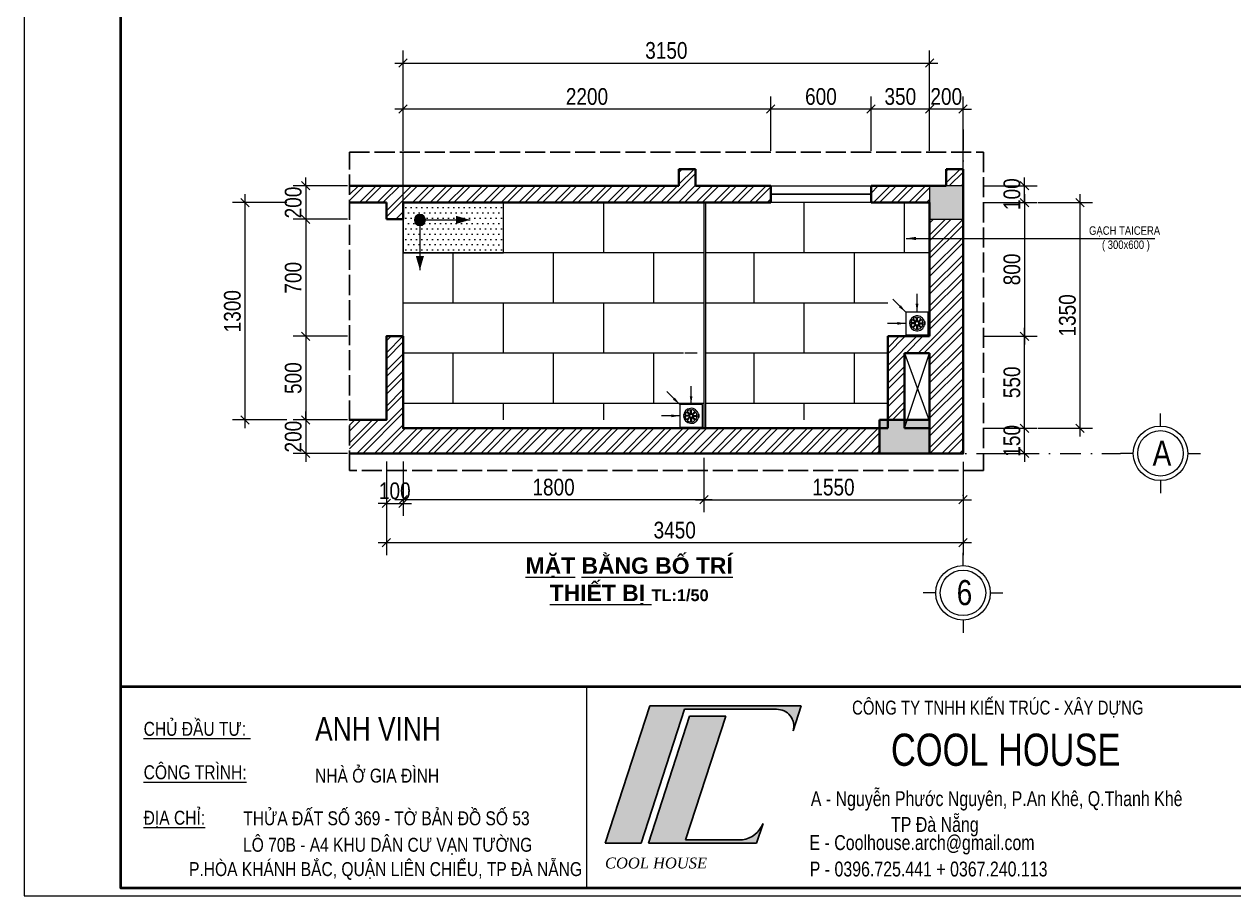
# Model space of a CAD drawing. Header units: inches. Extents: x 921646 to 2157952, y -92667 to 262089.
# Drawn here: x 2008286 to 2022762, y -8133 to 2292 of the extents above; entities that cross this region are included whole.
import ezdxf
from ezdxf.enums import TextEntityAlignment as Align

# ---------------------------------------------------------------- set-up
doc = ezdxf.new("R2010")
doc.units = ezdxf.units.IN
doc.header["$MEASUREMENT"] = 0
doc.linetypes.add('ACAD_ISO02W100', pattern=[15, 12, -3])
doc.linetypes.add('DASHDOT', pattern=[1, 0.5, -0.25, 0, -0.25])
doc.layers.get('0').update_dxf_attribs({"lineweight": 9})
doc.layers.get('DEFPOINTS').update_dxf_attribs({"lineweight": 9})
for name, color, linetype, lineweight in [('01-WALL', 10, 'Continuous', 35), ('04-TRUC', 40, 'DASHDOT', 9), ('09-DIMOUT', 251, 'Continuous', 9), ('12 LAT GACH', 46, 'Continuous', 13), ('13 TRICH DAN', 134, 'Continuous', 9), ('13-VATDUNG', 104, 'Continuous', 13), ('15 TEXT', 134, 'Continuous', 15), ('16 TRICH CHI TIET', 100, 'ACAD_ISO02W100', 25), ('7 VAT DUNG', 34, 'Continuous', 15), ('Cp Net Dam 0.25', 4, 'Continuous', 25), ('Cp Net Manh 0.15', 8, 'Continuous', 15), ('Cp Net Thep 0.40', 2, 'Continuous', 40), ('Cp Text 0.15', 3, 'Continuous', 15), ('dim', 252, 'Continuous', 9), ('HATCH', 244, 'Continuous', 0)]:
    doc.layers.add(name, color=color, linetype=linetype, lineweight=lineweight)
doc.styles.add('CHU', font='arial.ttf')
doc.styles.add('IN', font='VHARIAL.TTF')
doc.styles.add('kt', font='VHELVCN.TTF')
doc.styles.add('STYLE1', font='VHELVEN.TTF')
doc.styles.add('Text', font='VKORIN.TTF')
doc.styles.add('tvsimil', font='tvsimli.shx', dxfattribs={"width": 0.85})
doc.styles.add('VHELVEN', font='VHELVEN.TTF')
doc.styles.add('VNI-HELVE', font='VHELVEB.TTF', dxfattribs={"width": 0.8})
doc.dimstyles.new('50c', dxfattribs={"dimtxt": 200, "dimasz": 100, "dimexe": 150, "dimexo": 100, "dimgap": 50, "dimtad": 1, "dimdec": 0, "dimlfac": 0.5, "dimrnd": 1, "dimzin": 0, "dimdsep": 32, "dimtxsty": 'tvsimil', "dimblk": 'OBLIQUE', "dimcen": -0.09, "dimdle": 100, "dimclrd": 15, "dimclre": 15, "dimclrt": 3, "dimadec": 0, "dimazin": 0, "dimtfac": 1, "dimtdec": 0, "dimtix": 1, "dimtmove": 1, "dimatfit": 3, "dimfxl": 500, "dimfxlon": 1, "dimtolj": 1, "dimtzin": 0, "dimlwd": 13, "dimlwe": 13, "dimarcsym": 0})
doc.dimstyles.new('A-100-DIM-IN', dxfattribs={"dimscale": 100, "dimtxt": 1.5, "dimasz": 1, "dimexe": 1, "dimexo": 1, "dimgap": 0.8, "dimtad": 1, "dimdec": 0, "dimzin": 3, "dimdsep": 46, "dimtxsty": 'STYLE1', "dimblk": 'ARCHTICK', "dimcen": 2.5, "dimdle": 1, "dimclrd": 8, "dimclre": 8, "dimclrt": 252, "dimazin": 2, "dimtfac": 0.75, "dimtdec": 0, "dimtix": 1, "dimtmove": 2, "dimatfit": 3, "dimfxl": 4, "dimfxlon": 1, "dimtfill": 1, "dimtolj": 1, "dimtzin": 0, "dimlwd": 9, "dimlwe": 9, "dimarcsym": 0})
doc.dimstyles.new('VJC100', dxfattribs={"dimscale": 1.2, "dimtxt": 200, "dimasz": 100, "dimexe": 100, "dimexo": 0, "dimgap": 60, "dimtad": 1, "dimdec": 0, "dimlfac": -1, "dimzin": 9, "dimdsep": 46, "dimtxsty": 'CHU', "dimblk": 'ARCHTICK', "dimcen": 0.9, "dimdle": 100, "dimclrd": 251, "dimclre": 251, "dimclrt": 3, "dimadec": 0, "dimazin": 0, "dimtfac": 1, "dimtdec": 0, "dimtix": 1, "dimtmove": 2, "dimatfit": 3, "dimfxl": 500, "dimtolj": 1, "dimtzin": 0, "dimlwd": 13, "dimlwe": 9, "dimarcsym": 0})

# ---------------------------------------------------------------- blocks, each defined once
blk = doc.blocks.new('*U106')
at = {"layer": '12 LAT GACH'}
h = blk.add_hatch(dxfattribs=at)
h.set_pattern_fill('DOTS', color=256, scale=20)
h.set_pattern_definition([(0, (12223.53, -19665.496), (15.875, 31.75), [0, -31.75])])
h.paths.add_polyline_path([(600, 300.1), (0, 300), (0, 0), (600, 0.1)])
blk.add_hatch(color=256, dxfattribs=at).paths.add_polyline_path([(133.4, 104.2, -1), (67.1, 104.2, -1)])
for p, q in [((100.3, 137.3), (100.3, 404.1)), ((133.4, 103.9), (400.2, 103.9))]:
    blk.add_line(p, q, dxfattribs=at)
for points in [[(100.3, 404.1, 0, 48.8, 0), (100.3, 320.2, 48.8, 48.8, 0)], [(400.2, 103.9, 0, 48.8, 0), (316.3, 103.9, 48.8, 48.8, 0)]]:
    blk.add_lwpolyline(points, format="xyseb", dxfattribs=at)
blk.add_lwpolyline([(0, 300), (600, 300), (600, 0), (0, 0)], close=True, dxfattribs=at)
blk.add_circle((100.3, 104.2), 33.1, dxfattribs=at)
blk = doc.blocks.new('Khung Ht dep')
at = {"layer": 'HATCH'}
h = blk.add_hatch(color=256, dxfattribs=at)
h.dxf.hatch_style = 1
h.paths.add_polyline_path([(9412, 2369), (9878, 2369), (10440, 4098), (11626, 4098, -0.508984), (11842, 3821), (11946, 4142), (9989, 4142)])
h.paths.add_polyline_path([(9972, 2369), (11370, 2369), (11453, 2625, -0.262638), (11186, 2413), (10452, 2413), (10971, 4009), (10505, 4009)], flags=17)
blk.add_line((9173, 4392), (9173, 1792))
at = {"layer": 'Cp Net Dam 0.25'}
for p, q in [((9412, 2369), (9989, 4142)), ((9878, 2369), (10440, 4098)), ((9989, 4142), (11946, 4142)), ((10440, 4098), (11626, 4098)), ((11842, 3821), (11946, 4142)), ((9972, 2369), (10505, 4009)), ((10452, 2413), (10971, 4009)), ((10505, 4009), (10971, 4009)), ((11370, 2369), (11453, 2625)), ((9412, 2369), (9878, 2369)), ((9972, 2369), (11370, 2369)), ((10452, 2413), (11186, 2413))]:
    blk.add_line(p, q, dxfattribs=at)
for centre, radius, start, end in [((11633, 3881), 217, 344.0217, 91.9232), ((11131, 2756), 347, 278.9949, 337.8578)]:
    blk.add_arc(centre, radius, start, end, dxfattribs=at)
at = {"layer": 'Cp Net Thep 0.40', "color": 106}
blk.add_line((3162, 4392), (30380, 4392), dxfattribs=at)
at = {"layer": 'Cp Net Thep 0.40', "color": 106, "flags": 128}
blk.add_lwpolyline([(30380, 21415), (30380, 1792), (3162, 1792), (3162, 21415)], close=True, dxfattribs=at)
at = {"layer": 'DEFPOINTS', "ltscale": 100}
blk.add_lwpolyline([(30430, 1692), (30430, 21515), (1912, 21515), (1912, 1692)], close=True, dxfattribs=at)
at = {"layer": 'Cp Net Manh 0.15', "insert": (9412, 2185), "char_height": 140.72, "width": 1957.54, "attachment_point": 1, "rotation": 359.9996, "style": 'kt'}
blk.add_mtext('\\pxqd;{\\fTimes New Roman|b0|i1|c0|p18;COOL HOUSE}', dxfattribs=at)
at = {"layer": 'Cp Text 0.15', "color": 8, "style": 'Text', "width": 0.8}
for s, height, p in [('COÂNG TY TNHH KIEÁN TRUÙC - XAÂY DÖÏNG', 180.23, (12602, 4030)), ('COOL HOUSE', 415.3, (13104, 3369)), ('A - Nguyeãn Phöôùc Nguyeân, P.An Kheâ, Q.Thanh Kheâ', 192.25, (12069, 2849)), ('TP Ñaø Naüng', 192.25, (13105, 2516)), ('E - Coolhouse.arch@gmail.com', 192.25, (12052, 2282)), ('P - 0396.725.441 + 0367.240.113', 192.25, (12055, 1941))]:
    blk.add_text(s, height=height, dxfattribs=at).set_placement(p)
at = {"layer": 'Cp Text 0.15', "color": 7, "ltscale": 100, "style": 'IN', "width": 0.8}
for s, height, p in [('%%uchñ ®Çu t\xad: ', 180, (3455, 3756)), ('ANH VINH', 304.2, (5669, 3694, -32416)), ('%%Uc«ng tr×nh:', 180, (3455, 3196)), ('nhµ ë gia ®×nh', 180, (5667, 3152, -32416)), ('%%U®Þa chØ:', 180, (3455, 2609)), ('thöa ®Êt sè 369 - tê b¶n ®å sè 53', 180, (4741, 2602, -32416)), ('l« 70b - a4 khu d©n c\xad v¹n t\xadêng ', 180, (4738, 2260, -32416)), ('p.hßa kh¸nh b¾c, quËn liªn chiÓu, tp ®µ n½ng', 180, (4041, 1946, -32416))]:
    blk.add_text(s, height=height, dxfattribs=at).set_placement(p)
blk = doc.blocks.new('DDDD')
at = {"layer": '09-DIMOUT'}
h = blk.add_hatch(color=256, dxfattribs=at)
h.dxf.hatch_style = 1
h.paths.add_polyline_path([(1648737.6, 63343.1), (1649037.6, 63343.1), (1649037.6, 63543.1), (1648737.6, 63543.1)])
at = {"layer": '01-WALL'}
blk.add_lwpolyline([(1648737.6, 63343.1), (1649037.6, 63343.1), (1649037.6, 63543.1), (1648737.6, 63543.1)], close=True, dxfattribs=at)
blk = doc.blocks.new('A$C788F0ACE')
at = {"layer": 'Cp Net Manh 0.15', "linetype": 'Continuous'}
for p, q in [((0, 300), (0, 440)), ((-300, 0), (-440, 0)), ((300, 0), (440, 0)), ((0, -300), (0, -440))]:
    blk.add_line(p, q, dxfattribs=at)
for radius in [300, 250]:
    blk.add_circle((0, 0), radius, dxfattribs=at)
at = {"layer": 'Cp Text 0.15', "color": 7, "linetype": 'Continuous', "style": 'VHELVEN'}
blk.add_attdef('TRUC', text='', height=280, dxfattribs=at).set_placement((94, 1), align=Align.MIDDLE_CENTER)
blk = doc.blocks.new('SIPHONG')
for p, q in [((-7.2, 3), (-40, 3)), ((-7.2, 3), (-30.4, 26.2)), ((-3, 7.2), (-26.2, 30.4)), ((-3, 7.2), (-3, 40)), ((3, 7.2), (3, 40)), ((3, 7.2), (26.2, 30.4)), ((7.2, 3), (30.4, 26.2)), ((7.2, 3), (40, 3)), ((-7.2, -3), (-40, -3)), ((-7.2, -3), (-30.4, -26.2)), ((-3, -7.2), (-26.2, -30.4)), ((-3, -7.2), (-3, -40)), ((3, -7.2), (3, -40)), ((3, -7.2), (26.2, -30.4)), ((7.2, -3), (40, -3)), ((7.2, -3), (30.4, -26.2))]:
    blk.add_line(p, q)
for points in [[(-75, -75), (75, -75), (75, 75), (-75, 75)], [(-53.9, -9.5), (-46.5, -9.5), (-46.5, 8.1), (-53.9, 8.1)]]:
    blk.add_lwpolyline(points, close=True)
for centre, radius, start, end in [((0, 0), 50, 190.97275, 170.63895), ((0, 0), 40, 139.30122, 175.69878), ((0, 0), 40, 94.30122, 130.69878), ((0, 0), 40, 49.30122, 85.69878), ((0, 0), 40, 4.30122, 40.69878), ((58.8, 0.7), 14.8, 133.34715, 228.02288), ((0, 0), 40, 184.30122, 220.69878), ((0, 0), 40, 229.30122, 265.69878), ((0, 0), 40, 274.30122, 310.69878), ((0, 0), 40, 319.30122, 355.69878)]:
    blk.add_arc(centre, radius, start, end)
blk = doc.blocks.new('PHEUTHU')
blk.add_blockref('SIPHONG', (75, 75))
blk = doc.blocks.new('_ArchTick')
at = {"layer": 'dim', "const_width": 0.15}
blk.add_lwpolyline([(0.2, 0.2), (-0.2, -0.2)], dxfattribs=at)
blk = doc.blocks.new('_Oblique')
at = {"color": 0, "linetype": 'ByBlock', "lineweight": -2}
blk.add_line((-0.5, -0.5), (0.5, 0.5), dxfattribs=at)
blk = doc.blocks.new('*D627')
at = {"layer": '09-DIMOUT', "color": 15, "linetype": 'Continuous', "lineweight": 13, "transparency": 16777216}
for p, q in [((2012621, -2940), (2012621, -3590)), ((2012821, -2940), (2012821, -3590)), ((2012621, -3440), (2012521, -3440)), ((2012621, -3440), (2012821, -3440)), ((2012821, -3440), (2012921, -3440))]:
    blk.add_line(p, q, dxfattribs=at)
at = {"layer": 'DEFPOINTS', "color": 0, "transparency": 16777216}
for p in [(2012621, -1651), (2012821, -1651), (2012821, -3440)]:
    blk.add_point(p, dxfattribs=at)
at = {"layer": '09-DIMOUT', "color": 15, "lineweight": 13, "transparency": 16777216, "xscale": 100, "yscale": 100, "zscale": 100}
blk.add_blockref('_Oblique', (2012621, -3440), dxfattribs=at)
at = {"layer": '09-DIMOUT', "color": 15, "lineweight": 13, "transparency": 16777216, "xscale": 100, "yscale": 100, "zscale": 100, "rotation": 180}
blk.add_blockref('_Oblique', (2012821, -3440), dxfattribs=at)
at = {"layer": '09-DIMOUT', "color": 3, "transparency": 16777216, "insert": (2012721, -3290), "char_height": 200, "attachment_point": 5, "style": 'tvsimil'}
blk.add_mtext('\\A1;100', dxfattribs=at)
blk = doc.blocks.new('*D628')
at = {"layer": '09-DIMOUT', "color": 15, "linetype": 'Continuous', "lineweight": 13, "transparency": 16777216}
for p, q in [((2020257, -2541), (2020257, -2441)), ((2019757, -2541), (2020407, -2541)), ((2020257, -2841), (2020257, -2541)), ((2019757, -2841), (2020407, -2841)), ((2020257, -2841), (2020257, -2941))]:
    blk.add_line(p, q, dxfattribs=at)
at = {"layer": 'DEFPOINTS', "color": 0, "transparency": 16777216}
for p in [(2019521, -2541), (2020257, -2541), (2019521, -2841)]:
    blk.add_point(p, dxfattribs=at)
at = {"layer": '09-DIMOUT', "color": 15, "lineweight": 13, "transparency": 16777216, "xscale": 100, "yscale": 100, "zscale": 100}
for p, rotation in [((2020257, -2541), 270), ((2020257, -2841), 90)]:
    blk.add_blockref('_Oblique', p, dxfattribs=dict(at, rotation=rotation))
at = {"layer": '09-DIMOUT', "color": 3, "transparency": 16777216, "insert": (2020107, -2691), "char_height": 200, "attachment_point": 5, "rotation": 90, "style": 'tvsimil'}
blk.add_mtext('\\A1;150', dxfattribs=at)
blk = doc.blocks.new('*D629')
at = {"layer": '09-DIMOUT', "color": 15, "linetype": 'Continuous', "lineweight": 13, "transparency": 16777216}
for p, q in [((2019757, -1441), (2020407, -1441)), ((2020257, -2641), (2020257, -1341)), ((2019757, -2541), (2020407, -2541))]:
    blk.add_line(p, q, dxfattribs=at)
at = {"layer": 'DEFPOINTS', "color": 0, "transparency": 16777216}
for p in [(2019121, -1441), (2020257, -1441), (2019521, -2541)]:
    blk.add_point(p, dxfattribs=at)
at = {"layer": '09-DIMOUT', "color": 15, "lineweight": 13, "transparency": 16777216, "xscale": 100, "yscale": 100, "zscale": 100}
for p, rotation in [((2020257, -1441), 90), ((2020257, -2541), 270)]:
    blk.add_blockref('_Oblique', p, dxfattribs=dict(at, rotation=rotation))
at = {"layer": '09-DIMOUT', "color": 3, "transparency": 16777216, "insert": (2020107, -1991), "char_height": 200, "attachment_point": 5, "rotation": 90, "style": 'tvsimil'}
blk.add_mtext('\\A1;550', dxfattribs=at)
blk = doc.blocks.new('*D630')
at = {"layer": '09-DIMOUT', "color": 15, "linetype": 'Continuous', "lineweight": 13, "transparency": 16777216}
for p, q in [((2019757, 159), (2020407, 159)), ((2020257, 259), (2020257, -1541)), ((2019867, -1441), (2020407, -1441))]:
    blk.add_line(p, q, dxfattribs=at)
at = {"layer": 'DEFPOINTS', "color": 0, "transparency": 16777216}
for p in [(2019121, 159), (2019767, -1441), (2020257, -1441)]:
    blk.add_point(p, dxfattribs=at)
at = {"layer": '09-DIMOUT', "color": 15, "lineweight": 13, "transparency": 16777216, "xscale": 100, "yscale": 100, "zscale": 100}
for p, rotation in [((2020257, 159), 90), ((2020257, -1441), 270)]:
    blk.add_blockref('_Oblique', p, dxfattribs=dict(at, rotation=rotation))
at = {"layer": '09-DIMOUT', "color": 3, "transparency": 16777216, "insert": (2020107, -641), "char_height": 200, "attachment_point": 5, "rotation": 90, "style": 'tvsimil'}
blk.add_mtext('\\A1;800', dxfattribs=at)
blk = doc.blocks.new('*D631')
at = {"layer": '09-DIMOUT', "color": 15, "linetype": 'Continuous', "lineweight": 13, "transparency": 16777216}
for p, q in [((2020257, 359), (2020257, 459)), ((2019757, 359), (2020407, 359)), ((2020257, 159), (2020257, 359)), ((2019757, 159), (2020407, 159)), ((2020257, 159), (2020257, 59))]:
    blk.add_line(p, q, dxfattribs=at)
at = {"layer": 'DEFPOINTS', "color": 0, "transparency": 16777216}
for p in [(2019121, 359), (2020257, 359), (2019121, 159)]:
    blk.add_point(p, dxfattribs=at)
at = {"layer": '09-DIMOUT', "color": 15, "lineweight": 13, "transparency": 16777216, "xscale": 100, "yscale": 100, "zscale": 100}
for p, rotation in [((2020257, 359), 270), ((2020257, 159), 90)]:
    blk.add_blockref('_Oblique', p, dxfattribs=dict(at, rotation=rotation))
at = {"layer": '09-DIMOUT', "color": 3, "transparency": 16777216, "insert": (2020107, 259), "char_height": 200, "attachment_point": 5, "rotation": 90, "style": 'tvsimil'}
blk.add_mtext('\\A1;100', dxfattribs=at)
blk = doc.blocks.new('*D632')
at = {"layer": '09-DIMOUT', "color": 15, "linetype": 'Continuous', "lineweight": 13, "transparency": 16777216}
for p, q in [((2019121, 776), (2019121, 1426)), ((2019521, 776), (2019521, 1426)), ((2019121, 1276), (2019021, 1276)), ((2019521, 1276), (2019121, 1276)), ((2019521, 1276), (2019621, 1276))]:
    blk.add_line(p, q, dxfattribs=at)
at = {"layer": 'DEFPOINTS', "color": 0, "transparency": 16777216}
for p in [(2019121, 1276), (2019121, 359), (2019521, 359)]:
    blk.add_point(p, dxfattribs=at)
at = {"layer": '09-DIMOUT', "color": 15, "lineweight": 13, "transparency": 16777216, "xscale": 100, "yscale": 100, "zscale": 100}
blk.add_blockref('_Oblique', (2019121, 1276), dxfattribs=at)
at = {"layer": '09-DIMOUT', "color": 15, "lineweight": 13, "transparency": 16777216, "xscale": 100, "yscale": 100, "zscale": 100, "rotation": 180}
blk.add_blockref('_Oblique', (2019521, 1276), dxfattribs=at)
at = {"layer": '09-DIMOUT', "color": 3, "transparency": 16777216, "insert": (2019321, 1426), "char_height": 200, "attachment_point": 5, "style": 'tvsimil'}
blk.add_mtext('\\A1;200', dxfattribs=at)
blk = doc.blocks.new('*D633')
at = {"layer": '09-DIMOUT', "color": 15, "linetype": 'Continuous', "lineweight": 13, "transparency": 16777216}
for p, q in [((2018421, 776), (2018421, 1426)), ((2019121, 776), (2019121, 1426)), ((2019221, 1276), (2018321, 1276))]:
    blk.add_line(p, q, dxfattribs=at)
at = {"layer": 'DEFPOINTS', "color": 0, "transparency": 16777216}
for p in [(2018421, 1276), (2018421, 359), (2019121, 359)]:
    blk.add_point(p, dxfattribs=at)
at = {"layer": '09-DIMOUT', "color": 15, "lineweight": 13, "transparency": 16777216, "xscale": 100, "yscale": 100, "zscale": 100, "rotation": 180}
blk.add_blockref('_Oblique', (2018421, 1276), dxfattribs=at)
at = {"layer": '09-DIMOUT', "color": 15, "lineweight": 13, "transparency": 16777216, "xscale": 100, "yscale": 100, "zscale": 100}
blk.add_blockref('_Oblique', (2019121, 1276), dxfattribs=at)
at = {"layer": '09-DIMOUT', "color": 3, "transparency": 16777216, "insert": (2018771, 1426), "char_height": 200, "attachment_point": 5, "style": 'tvsimil'}
blk.add_mtext('\\A1;350', dxfattribs=at)
blk = doc.blocks.new('*D634')
at = {"layer": '09-DIMOUT', "color": 15, "linetype": 'Continuous', "lineweight": 13, "transparency": 16777216}
for p, q in [((2017221, 776), (2017221, 1426)), ((2018421, 776), (2018421, 1426)), ((2018521, 1276), (2017121, 1276))]:
    blk.add_line(p, q, dxfattribs=at)
at = {"layer": 'DEFPOINTS', "color": 0, "transparency": 16777216}
for p in [(2017221, 1276), (2017221, 359), (2018421, 359)]:
    blk.add_point(p, dxfattribs=at)
at = {"layer": '09-DIMOUT', "color": 15, "lineweight": 13, "transparency": 16777216, "xscale": 100, "yscale": 100, "zscale": 100, "rotation": 180}
blk.add_blockref('_Oblique', (2017221, 1276), dxfattribs=at)
at = {"layer": '09-DIMOUT', "color": 15, "lineweight": 13, "transparency": 16777216, "xscale": 100, "yscale": 100, "zscale": 100}
blk.add_blockref('_Oblique', (2018421, 1276), dxfattribs=at)
at = {"layer": '09-DIMOUT', "color": 3, "transparency": 16777216, "insert": (2017821, 1426), "char_height": 200, "attachment_point": 5, "style": 'tvsimil'}
blk.add_mtext('\\A1;600', dxfattribs=at)
blk = doc.blocks.new('*D635')
at = {"layer": '09-DIMOUT', "color": 15, "linetype": 'Continuous', "lineweight": 13, "transparency": 16777216}
for p, q in [((2012821, 776), (2012821, 1426)), ((2017221, 776), (2017221, 1426)), ((2017321, 1276), (2012721, 1276))]:
    blk.add_line(p, q, dxfattribs=at)
at = {"layer": 'DEFPOINTS', "color": 0, "transparency": 16777216}
for p in [(2012821, 1276), (2017221, 359), (2012821, 159)]:
    blk.add_point(p, dxfattribs=at)
at = {"layer": '09-DIMOUT', "color": 15, "lineweight": 13, "transparency": 16777216, "xscale": 100, "yscale": 100, "zscale": 100, "rotation": 180}
blk.add_blockref('_Oblique', (2012821, 1276), dxfattribs=at)
at = {"layer": '09-DIMOUT', "color": 15, "lineweight": 13, "transparency": 16777216, "xscale": 100, "yscale": 100, "zscale": 100}
blk.add_blockref('_Oblique', (2017221, 1276), dxfattribs=at)
at = {"layer": '09-DIMOUT', "color": 3, "transparency": 16777216, "insert": (2015021, 1426), "char_height": 200, "attachment_point": 5, "style": 'tvsimil'}
blk.add_mtext('\\A1;2200', dxfattribs=at)
blk = doc.blocks.new('*D636')
at = {"layer": '09-DIMOUT', "color": 15, "linetype": 'Continuous', "lineweight": 13, "transparency": 16777216}
for p, q in [((2011656, 359), (2011656, 459)), ((2012156, 359), (2011506, 359)), ((2011656, 359), (2011656, -41)), ((2012156, -41), (2011506, -41)), ((2011656, -41), (2011656, -141))]:
    blk.add_line(p, q, dxfattribs=at)
at = {"layer": 'DEFPOINTS', "color": 0, "transparency": 16777216}
for p in [(2012816, 359), (2011656, -41), (2012821, -41)]:
    blk.add_point(p, dxfattribs=at)
at = {"layer": '09-DIMOUT', "color": 15, "lineweight": 13, "transparency": 16777216, "xscale": 100, "yscale": 100, "zscale": 100}
for p, rotation in [((2011656, 359), 270), ((2011656, -41), 90)]:
    blk.add_blockref('_Oblique', p, dxfattribs=dict(at, rotation=rotation))
at = {"layer": '09-DIMOUT', "color": 3, "transparency": 16777216, "insert": (2011506, 159), "char_height": 200, "attachment_point": 5, "rotation": 90, "style": 'tvsimil'}
blk.add_mtext('\\A1;200', dxfattribs=at)
blk = doc.blocks.new('*D637')
at = {"layer": '09-DIMOUT', "color": 15, "linetype": 'Continuous', "lineweight": 13, "transparency": 16777216}
for p, q in [((2011656, 59), (2011656, -1541)), ((2012156, -41), (2011506, -41)), ((2012156, -1441), (2011506, -1441))]:
    blk.add_line(p, q, dxfattribs=at)
at = {"layer": 'DEFPOINTS', "color": 0, "transparency": 16777216}
for p in [(2012621, -41), (2011656, -1441), (2012621, -1441)]:
    blk.add_point(p, dxfattribs=at)
at = {"layer": '09-DIMOUT', "color": 15, "lineweight": 13, "transparency": 16777216, "xscale": 100, "yscale": 100, "zscale": 100}
for p, rotation in [((2011656, -41), 90), ((2011656, -1441), 270)]:
    blk.add_blockref('_Oblique', p, dxfattribs=dict(at, rotation=rotation))
at = {"layer": '09-DIMOUT', "color": 3, "transparency": 16777216, "insert": (2011506, -741), "char_height": 200, "attachment_point": 5, "rotation": 90, "style": 'tvsimil'}
blk.add_mtext('\\A1;700', dxfattribs=at)
blk = doc.blocks.new('*D638')
at = {"layer": '09-DIMOUT', "color": 15, "linetype": 'Continuous', "lineweight": 13, "transparency": 16777216}
for p, q in [((2012156, -1441), (2011506, -1441)), ((2011656, -1341), (2011656, -2541)), ((2012156, -2441), (2011506, -2441))]:
    blk.add_line(p, q, dxfattribs=at)
at = {"layer": 'DEFPOINTS', "color": 0, "transparency": 16777216}
for p in [(2012621, -1441), (2011656, -2441), (2012621, -2441)]:
    blk.add_point(p, dxfattribs=at)
at = {"layer": '09-DIMOUT', "color": 15, "lineweight": 13, "transparency": 16777216, "xscale": 100, "yscale": 100, "zscale": 100}
for p, rotation in [((2011656, -1441), 90), ((2011656, -2441), 270)]:
    blk.add_blockref('_Oblique', p, dxfattribs=dict(at, rotation=rotation))
at = {"layer": '09-DIMOUT', "color": 3, "transparency": 16777216, "insert": (2011506, -1941), "char_height": 200, "attachment_point": 5, "rotation": 90, "style": 'tvsimil'}
blk.add_mtext('\\A1;500', dxfattribs=at)
blk = doc.blocks.new('*D639')
at = {"layer": '09-DIMOUT', "color": 15, "linetype": 'Continuous', "lineweight": 13, "transparency": 16777216}
for p, q in [((2012156, -2441), (2011506, -2441)), ((2011656, -2441), (2011656, -2341)), ((2011656, -2441), (2011656, -2841)), ((2012156, -2841), (2011506, -2841)), ((2011656, -2841), (2011656, -2941))]:
    blk.add_line(p, q, dxfattribs=at)
at = {"layer": 'DEFPOINTS', "color": 0, "transparency": 16777216}
for p in [(2012621, -2441), (2011656, -2841), (2012621, -2841)]:
    blk.add_point(p, dxfattribs=at)
at = {"layer": '09-DIMOUT', "color": 15, "lineweight": 13, "transparency": 16777216, "xscale": 100, "yscale": 100, "zscale": 100}
for p, rotation in [((2011656, -2441), 270), ((2011656, -2841), 90)]:
    blk.add_blockref('_Oblique', p, dxfattribs=dict(at, rotation=rotation))
at = {"layer": '09-DIMOUT', "color": 3, "transparency": 16777216, "insert": (2011506, -2641), "char_height": 200, "attachment_point": 5, "rotation": 90, "style": 'tvsimil'}
blk.add_mtext('\\A1;200', dxfattribs=at)
blk = doc.blocks.new('*D640')
at = {"layer": '09-DIMOUT', "color": 15, "linetype": 'Continuous', "lineweight": 13, "transparency": 16777216}
for p, q in [((2012821, 1327), (2012821, 1977)), ((2019121, 1327), (2019121, 1977)), ((2012721, 1827), (2019221, 1827))]:
    blk.add_line(p, q, dxfattribs=at)
at = {"layer": 'DEFPOINTS', "color": 0, "transparency": 16777216}
for p in [(2019121, 1827), (2012821, 159), (2019121, 159)]:
    blk.add_point(p, dxfattribs=at)
at = {"layer": '09-DIMOUT', "color": 15, "lineweight": 13, "transparency": 16777216, "xscale": 100, "yscale": 100, "zscale": 100, "rotation": 180}
blk.add_blockref('_Oblique', (2012821, 1827), dxfattribs=at)
at = {"layer": '09-DIMOUT', "color": 15, "lineweight": 13, "transparency": 16777216, "xscale": 100, "yscale": 100, "zscale": 100}
blk.add_blockref('_Oblique', (2019121, 1827), dxfattribs=at)
at = {"layer": '09-DIMOUT', "color": 3, "transparency": 16777216, "insert": (2015971, 1977), "char_height": 200, "attachment_point": 5, "style": 'tvsimil'}
blk.add_mtext('\\A1;3150', dxfattribs=at)
blk = doc.blocks.new('*D641')
at = {"layer": '09-DIMOUT', "color": 15, "linetype": 'Continuous', "lineweight": 13, "transparency": 16777216}
for p, q in [((2020421, 159), (2021071, 159)), ((2020921, 259), (2020921, -2641)), ((2020421, -2541), (2021071, -2541))]:
    blk.add_line(p, q, dxfattribs=at)
at = {"layer": 'DEFPOINTS', "color": 0, "transparency": 16777216}
for p in [(2018972, 159), (2019121, -2541), (2020921, -2541)]:
    blk.add_point(p, dxfattribs=at)
at = {"layer": '09-DIMOUT', "color": 15, "lineweight": 13, "transparency": 16777216, "xscale": 100, "yscale": 100, "zscale": 100}
for p, rotation in [((2020921, 159), 90), ((2020921, -2541), 270)]:
    blk.add_blockref('_Oblique', p, dxfattribs=dict(at, rotation=rotation))
at = {"layer": '09-DIMOUT', "color": 3, "transparency": 16777216, "insert": (2020771, -1191), "char_height": 200, "attachment_point": 5, "rotation": 90, "style": 'tvsimil'}
blk.add_mtext('\\A1;1350', dxfattribs=at)
blk = doc.blocks.new('*D642')
at = {"layer": '09-DIMOUT', "color": 15, "linetype": 'Continuous', "lineweight": 13, "transparency": 16777216}
for p, q in [((2011428, 159), (2010778, 159)), ((2010928, 259), (2010928, -2541)), ((2011428, -2441), (2010778, -2441))]:
    blk.add_line(p, q, dxfattribs=at)
at = {"layer": 'DEFPOINTS', "color": 0, "transparency": 16777216}
for p in [(2012621, 159), (2010928, -2441), (2012621, -2441)]:
    blk.add_point(p, dxfattribs=at)
at = {"layer": '09-DIMOUT', "color": 15, "lineweight": 13, "transparency": 16777216, "xscale": 100, "yscale": 100, "zscale": 100}
for p, rotation in [((2010928, 159), 90), ((2010928, -2441), 270)]:
    blk.add_blockref('_Oblique', p, dxfattribs=dict(at, rotation=rotation))
at = {"layer": '09-DIMOUT', "color": 3, "transparency": 16777216, "insert": (2010778, -1141), "char_height": 200, "attachment_point": 5, "rotation": 90, "style": 'tvsimil'}
blk.add_mtext('\\A1;1300', dxfattribs=at)
blk = doc.blocks.new('*D643')
at = {"layer": '09-DIMOUT', "color": 15, "linetype": 'Continuous', "lineweight": 13, "transparency": 16777216}
for p, q in [((2012621, -3410), (2012621, -4060)), ((2019521, -3410), (2019521, -4060)), ((2019621, -3910), (2012521, -3910))]:
    blk.add_line(p, q, dxfattribs=at)
at = {"layer": 'DEFPOINTS', "color": 0, "transparency": 16777216}
for p in [(2012621, -2841), (2019521, -2841), (2012621, -3910)]:
    blk.add_point(p, dxfattribs=at)
at = {"layer": '09-DIMOUT', "color": 15, "lineweight": 13, "transparency": 16777216, "xscale": 100, "yscale": 100, "zscale": 100, "rotation": 180}
blk.add_blockref('_Oblique', (2012621, -3910), dxfattribs=at)
at = {"layer": '09-DIMOUT', "color": 15, "lineweight": 13, "transparency": 16777216, "xscale": 100, "yscale": 100, "zscale": 100}
blk.add_blockref('_Oblique', (2019521, -3910), dxfattribs=at)
at = {"layer": '09-DIMOUT', "color": 3, "transparency": 16777216, "insert": (2016071, -3760), "char_height": 200, "attachment_point": 5, "style": 'tvsimil'}
blk.add_mtext('\\A1;3450', dxfattribs=at)
blk = doc.blocks.new('*D644')
at = {"layer": '09-DIMOUT', "color": 15, "linetype": 'Continuous', "lineweight": 13, "transparency": 16777216}
for p, q in [((2016421, -2896), (2016421, -3546)), ((2019521, -2941), (2019521, -3546)), ((2016321, -3396), (2019621, -3396))]:
    blk.add_line(p, q, dxfattribs=at)
at = {"layer": 'DEFPOINTS', "color": 0, "transparency": 16777216}
for p in [(2016421, -2541), (2019521, -2841), (2019521, -3396)]:
    blk.add_point(p, dxfattribs=at)
at = {"layer": '09-DIMOUT', "color": 15, "lineweight": 13, "transparency": 16777216, "xscale": 100, "yscale": 100, "zscale": 100, "rotation": 180}
blk.add_blockref('_Oblique', (2016421, -3396), dxfattribs=at)
at = {"layer": '09-DIMOUT', "color": 15, "lineweight": 13, "transparency": 16777216, "xscale": 100, "yscale": 100, "zscale": 100}
blk.add_blockref('_Oblique', (2019521, -3396), dxfattribs=at)
at = {"layer": '09-DIMOUT', "color": 3, "transparency": 16777216, "insert": (2017971, -3246), "char_height": 200, "attachment_point": 5, "style": 'tvsimil'}
blk.add_mtext('\\A1;1550', dxfattribs=at)
blk = doc.blocks.new('*D645')
at = {"layer": '09-DIMOUT', "color": 15, "linetype": 'Continuous', "lineweight": 13, "transparency": 16777216}
for p, q in [((2012821, -3020), (2012821, -3546)), ((2016421, -3020), (2016421, -3546)), ((2016521, -3396), (2012721, -3396))]:
    blk.add_line(p, q, dxfattribs=at)
at = {"layer": 'DEFPOINTS', "color": 0, "transparency": 16777216}
for p in [(2012821, -2920), (2016421, -2920), (2012821, -3396)]:
    blk.add_point(p, dxfattribs=at)
at = {"layer": '09-DIMOUT', "color": 15, "lineweight": 13, "transparency": 16777216, "xscale": 100, "yscale": 100, "zscale": 100, "rotation": 180}
blk.add_blockref('_Oblique', (2012821, -3396), dxfattribs=at)
at = {"layer": '09-DIMOUT', "color": 15, "lineweight": 13, "transparency": 16777216, "xscale": 100, "yscale": 100, "zscale": 100}
blk.add_blockref('_Oblique', (2016421, -3396), dxfattribs=at)
at = {"layer": '09-DIMOUT', "color": 3, "transparency": 16777216, "insert": (2014621, -3246), "char_height": 200, "attachment_point": 5, "style": 'tvsimil'}
blk.add_mtext('\\A1;1800', dxfattribs=at)
blk = doc.blocks.new('*U535')
at = {"extrusion": (0, 0, -1), "xscale": -0.9, "yscale": 0.9, "zscale": -0.9, "rotation": 270.0000000000027}
blk.add_blockref('PHEUTHU', (-135, 0), dxfattribs=at)
for points in [[(67.5, 135), (67.5, 244.3)], [(135, 135), (212.3, 212.3)], [(135, 67.5), (244.3, 67.5)]]:
    blk.add_leader(points, dimstyle='A-100-DIM-IN', override={"dimasz": 0.5, "dimgap": 0.8, "dimtad": 0, "dimclrd": 256})

msp = doc.modelspace()

# ---------------------------------------------------------------- hatches: boundary and pattern name
at = {"layer": '09-DIMOUT'}
h = msp.add_hatch(dxfattribs=at)
h.set_pattern_fill('ANSI32', color=256, scale=400)
h.set_pattern_definition([(45, (13232.78, -7833.94), (-106.066017, 106.066017), []), (45, (13303.49, -7833.94), (-106.066017, 106.066017), [])])
h.paths.add_polyline_path([(2017221, 359.2), (2016321, 359.2), (2016321, 559.2), (2016121, 559.2), (2016121, 359.2), (2012180.2, 359.2), (2012180.2, 159.2), (2012621, 159.2), (2012621, -40.8), (2012821, -40.8), (2012821, 159.2), (2017221, 159.2)])
h.paths.add_polyline_path([(2018521, -2540.8), (2012821, -2540.8), (2012821, -1440.8), (2012621, -1440.8), (2012621, -2440.8), (2012180.2, -2440.8), (2012180.2, -2840.8), (2018521, -2840.8)])
h.paths.add_polyline_path([(2019521, -789.5), (2019121, -789.5), (2019121, -1440.8), (2018621, -1440.8), (2018621, -2440.8), (2018821, -2440.8), (2018821, -1640.8), (2019121, -1640.8), (2019121, -2440.8), (2019121, -2840.8), (2019521, -2840.8)])
h.paths.add_polyline_path([(2019521, -40.8), (2019121, -40.8), (2019121, -789.5), (2019521, -789.5)])
h.paths.add_polyline_path([(2019521, 559.2), (2019321, 559.2), (2019321, 359.2), (2019521, 359.2)])
h.paths.add_polyline_path([(2019121, 359.2), (2018421, 359.2), (2018421, 159.2), (2019121, 159.2)])
h = msp.add_hatch(color=256, dxfattribs=at)
h.dxf.hatch_style = 1
h.paths.add_polyline_path([(2019521, -40.8), (2019521, 359.2), (2019121, 359.2), (2019121, -40.8)])
at = {"layer": 'HATCH'}
h = msp.add_hatch(dxfattribs=at)
h.set_pattern_fill('AR-B816', color=256, scale=75)
h.set_pattern_definition([(0, (2012821, 760.7), (0, 600), []), (90, (2012821, 760.7), (-600, 600), [600, -600])])
h.paths.add_polyline_path([(2019121, 159.2), (2018421, 159.2), (2017221, 159.2), (2016441, 159.2), (2016441, -2440.8), (2018621, -2440.8), (2018621, -839.3), (2019121, -839.3)])
h.paths.add_polyline_path([(2018835.8, -550.3), (2019105.8, -550.3), (2019105.8, -820.3), (2018835.8, -820.3)], flags=16)
edge = h.paths.add_edge_path(flags=0)
edge.add_line((2019059.2, -668.1), (2019067.8, -668.1))
edge.add_line((2019067.8, -668.1), (2019067.8, -699.9))
edge.add_line((2019067.8, -699.9), (2019059.6, -699.9))
edge.add_arc((2018970.8, -685.3), 90, 10.97275, 350.63895, ccw=False)
edge = h.paths.add_edge_path(flags=0)
edge.add_line((2018916.2, -638.3), (2018957.8, -679.9))
edge.add_line((2018957.8, -679.9), (2018899, -679.9))
edge.add_arc((2018970.8, -685.3), 72, 139.30122, 175.69878, ccw=False)
edge = h.paths.add_edge_path(flags=0)
edge.add_line((2018957.8, -690.7), (2018916.2, -732.2))
edge.add_arc((2018970.8, -685.3), 72, 184.30122, 220.69878, ccw=False)
edge.add_line((2018899, -690.7), (2018957.8, -690.7))
edge = h.paths.add_edge_path(flags=0)
edge.add_line((2018965.4, -613.5), (2018965.4, -672.2))
edge.add_line((2018965.4, -672.2), (2018923.9, -630.7))
edge.add_arc((2018970.8, -685.3), 72, 94.30122, 130.69878, ccw=False)
edge = h.paths.add_edge_path(flags=0)
edge.add_line((2018965.4, -698.3), (2018965.4, -757.1))
edge.add_arc((2018970.8, -685.3), 72, 229.30122, 265.69878, ccw=False)
edge.add_line((2018923.9, -739.9), (2018965.4, -698.3))
edge = h.paths.add_edge_path(flags=0)
edge.add_line((2019017.8, -630.7), (2018976.2, -672.2))
edge.add_line((2018976.2, -672.2), (2018976.2, -613.5))
edge.add_arc((2018970.8, -685.3), 72, 49.30122, 85.69878, ccw=False)
edge = h.paths.add_edge_path(flags=0)
edge.add_line((2018976.2, -698.3), (2019017.8, -739.9))
edge.add_arc((2018970.8, -685.3), 72, 274.30122, 310.69878, ccw=False)
edge.add_line((2018976.2, -757.1), (2018976.2, -698.3))
edge = h.paths.add_edge_path(flags=0)
edge.add_line((2018983.9, -679.9), (2019025.4, -638.3))
edge.add_arc((2018970.8, -685.3), 72, 4.30122, 40.69878, ccw=False)
edge.add_line((2019042.6, -679.9), (2018983.9, -679.9))
edge = h.paths.add_edge_path(flags=0)
edge.add_line((2018983.9, -690.7), (2019042.6, -690.7))
edge.add_arc((2018970.8, -685.3), 72, 319.30122, 355.69878, ccw=False)
edge.add_line((2019025.4, -732.2), (2018983.9, -690.7))
h.paths.add_polyline_path([(2016421, 159.2), (2012821, 159.2), (2012821, 560.7), (2012821, -839.3), (2012821, -2440.8), (2016421, -2440.8)])
h.paths.add_polyline_path([(2016177.2, -1555.5), (2016421, -1555.5), (2016421, -1825.5), (2016177.2, -1825.5)], flags=16)
edge = h.paths.add_edge_path(flags=16)
edge.add_line((2016355.5, -1673.4), (2016364.1, -1673.4))
edge.add_line((2016364.1, -1673.4), (2016364.1, -1705.2))
edge.add_line((2016364.1, -1705.2), (2016356, -1705.2))
edge.add_arc((2016267.2, -1690.5), 90, 10.97275, 350.63895, ccw=False)
edge = h.paths.add_edge_path(flags=0)
edge.add_line((2016261.8, -1618.8), (2016261.8, -1677.5))
edge.add_line((2016261.8, -1677.5), (2016220.2, -1636))
edge.add_arc((2016267.2, -1690.5), 72, 94.30122, 130.69878, ccw=False)
edge = h.paths.add_edge_path(flags=0)
edge.add_line((2016254.1, -1685.1), (2016195.4, -1685.1))
edge.add_arc((2016267.2, -1690.5), 72, 139.30122, 175.69878, ccw=False)
edge.add_line((2016212.6, -1643.6), (2016254.1, -1685.1))
edge = h.paths.add_edge_path(flags=0)
edge.add_line((2016314.1, -1636), (2016272.6, -1677.5))
edge.add_line((2016272.6, -1677.5), (2016272.6, -1618.8))
edge.add_arc((2016267.2, -1690.5), 72, 49.30122, 85.69878, ccw=False)
edge = h.paths.add_edge_path(flags=0)
edge.add_line((2016254.1, -1695.9), (2016212.6, -1737.5))
edge.add_arc((2016267.2, -1690.5), 72, 184.30122, 220.69878, ccw=False)
edge.add_line((2016195.4, -1695.9), (2016254.1, -1695.9))
edge = h.paths.add_edge_path(flags=0)
edge.add_line((2016339, -1685.1), (2016280.2, -1685.1))
edge.add_line((2016280.2, -1685.1), (2016321.8, -1643.6))
edge.add_arc((2016267.2, -1690.5), 72, 4.30122, 40.69878, ccw=False)
edge = h.paths.add_edge_path(flags=0)
edge.add_line((2016261.8, -1703.6), (2016261.8, -1762.3))
edge.add_arc((2016267.2, -1690.5), 72, 229.30122, 265.69878, ccw=False)
edge.add_line((2016220.2, -1745.1), (2016261.8, -1703.6))
edge = h.paths.add_edge_path(flags=0)
edge.add_line((2016280.2, -1695.9), (2016339, -1695.9))
edge.add_arc((2016267.2, -1690.5), 72, 319.30122, 355.69878, ccw=False)
edge.add_line((2016321.8, -1737.5), (2016280.2, -1695.9))
edge = h.paths.add_edge_path(flags=0)
edge.add_line((2016272.6, -1703.6), (2016314.1, -1745.1))
edge.add_arc((2016267.2, -1690.5), 72, 274.30122, 310.69878, ccw=False)
edge.add_line((2016272.6, -1762.3), (2016272.6, -1703.6))

# ---------------------------------------------------------------- linework, layer by layer
at = {"layer": '01-WALL'}
for p, q in [((2016121, 559.2), (2016121, 359.2)), ((2016321, 559.2), (2016121, 559.2)), ((2016321, 559.2), (2016321, 359.2)), ((2019321, 559.2), (2019321, 359.2)), ((2019321, 559.2), (2019521, 559.2)), ((2019521, 559.2), (2019521, -2840.8)), ((2016121, 359.2), (2012180.2, 359.2)), ((2017221, 359.2), (2016321, 359.2)), ((2017221, 359.2), (2017221, 159.2)), ((2019321, 359.2), (2018421, 359.2)), ((2018421, 359.2), (2018421, 159.2)), ((2012621, 159.2), (2012180.2, 159.2)), ((2012621, 159.2), (2012621, -40.8)), ((2017221, 159.2), (2012821, 159.2)), ((2012821, 159.2), (2012821, -40.8)), ((2019121, 159.2), (2018421, 159.2)), ((2019121, 159.2), (2019121, -1440.8)), ((2012821, -40.8), (2012621, -40.8)), ((2012821, -1440.8), (2012621, -1440.8)), ((2012621, -1440.8), (2012621, -2440.8)), ((2012821, -1440.8), (2012821, -2540.8)), ((2019121, -1440.8), (2018621, -1440.8)), ((2018621, -1440.8), (2018621, -2540.8)), ((2019121, -1640.8), (2018821, -1640.8)), ((2018821, -1640.8), (2018821, -2540.8)), ((2019121, -1640.8), (2019121, -2540.8)), ((2019121, -2540.8), (2018821, -2540.8)), ((2019521, -2840.8), (2012180.2, -2840.8))]:
    msp.add_line(p, q, dxfattribs=at)
msp.add_lwpolyline([(2012180.2, -2440.8), (2012621, -2440.8), (2012621, -1440.8), (2012821, -1440.8), (2012821, -2540.8), (2018621, -2540.8)], dxfattribs=at)
at = {"layer": '04-TRUC', "ltscale": 500}
for p, q in [((2019521, 1033.7), (2019521, -3644.6)), ((2019521, 1033.7), (2019521, -3644.6)), ((2012180.2, -2840.8), (2021406, -2840.8))]:
    msp.add_line(p, q, dxfattribs=at)
at = {"layer": '09-DIMOUT'}
for p, q in [((2019521, 559.2), (2019521, 1033.7)), ((2012821, 159.2), (2012821, 760.7)), ((2012821, -1440.8), (2012821, -40.8)), ((2018821, -1640.8), (2019121, -2461)), ((2018821, -2540.8), (2019121, -1640.8))]:
    msp.add_line(p, q, dxfattribs=at)
msp.add_lwpolyline([(2019121, -40.8), (2019521, -40.8), (2019521, 359.2), (2019121, 359.2)], close=True, dxfattribs=at)
at = {"layer": '13-VATDUNG'}
for p, q in [((2016421, 159.2), (2016421, -2540.8)), ((2016441, 159.2), (2016441, -2540.8))]:
    msp.add_line(p, q, dxfattribs=at)
for points in [[(2017221, 359.2), (2018421, 359.2), (2018421, 159.2), (2017221, 159.2)], [(2017221, 259.2), (2018421, 259.2), (2018421, 259.2), (2017221, 259.2)]]:
    msp.add_lwpolyline(points, close=True, dxfattribs=at)
at = {"layer": '16 TRICH CHI TIET', "ltscale": 20}
msp.add_lwpolyline([(2012180.2, 761.7), (2019767.2, 761.7), (2019767.2, -3047.1), (2012180.2, -3047.1)], close=True, dxfattribs=at)

# ---------------------------------------------------------------- block references
at = {"layer": '09-DIMOUT', "xscale": -2, "yscale": 2, "zscale": 2, "rotation": 180}
msp.add_blockref('DDDD', (-1278954.1, 124245.4), dxfattribs=at)
at = {"layer": '12 LAT GACH', "xscale": -1.999999999999987, "yscale": 1.999999999999998, "zscale": 1.999999999999998, "rotation": 179.9949057563169}
msp.add_blockref('*U106', (2012821, 159.2), dxfattribs=at)
at = {"layer": '7 VAT DUNG', "xscale": 2, "yscale": 2, "zscale": 2, "rotation": 90.00000000000003}
for p in [(2019105.8, -1421.8), (2016402.2, -2527.1)]:
    msp.add_blockref('*U535', p, dxfattribs=at)
at = {"layer": 'Cp Net Manh 0.15', "xscale": 0.9268121652908186, "yscale": 0.9268121652908186, "zscale": 0.9268121652908186}
msp.add_blockref('Khung Ht dep', (2006513.8, -9700.4), dxfattribs=at)
at = {"layer": 'Cp Text 0.15'}
ref = msp.add_blockref('A$C788F0ACE', (2021884.2, -2840.8), dxfattribs=dict(at, xscale=1.086778053933425, yscale=1.086778053933425, zscale=1.086778053933425, rotation=180))
ref.add_attrib('TRUC', 'A', dxfattribs={"layer": '0', "color": 3, "height": 300, "style": 'VNI-HELVE', "width": 0.8}).set_placement((2021902, -2837.5), align=Align.MIDDLE_CENTER)
ref = msp.add_blockref('A$C788F0ACE', (2019521, -4509.4), dxfattribs=dict(at, xscale=1.086778053933425, yscale=1.086778053933425, zscale=1.086778053933425, rotation=180))
ref.add_attrib('TRUC', '6', dxfattribs={"layer": '0', "color": 3, "height": 300, "style": 'VNI-HELVE', "width": 0.8}).set_placement((2019538.8, -4506), align=Align.MIDDLE_CENTER)

# ---------------------------------------------------------------- texts
at = {"layer": '13 TRICH DAN', "insert": (2021454.7, -125.5), "char_height": 101.5, "attachment_point": 2, "style": 'IN'}
msp.add_mtext('{\\fArial|b0|i0|c0|p34;\\W0.8;GẠCH TAICERA \\P ( 300x600 ) }', dxfattribs=at)
at = {"layer": '15 TEXT', "insert": (2015526.4, -4085.8), "char_height": 196, "attachment_point": 2, "style": 'IN'}
msp.add_mtext_dynamic_manual_height_columns('{\\f.VnArialH|b1|i0|c0|p34;\\LM\\fArial|b1|i0|c0|p34;ẶT BẰNG BỐ TRÍ\\PTHIẾT BỊ\\fArial|b0|i0|c0|p34;\\l \\fArial|b1|i0|c0|p34;\\H0.71429x;TL:1/50}', width=11023.696, gutter_width=1500, heights=[0], dxfattribs=at)

# ---------------------------------------------------------------- dimensions: what is measured, and where the dimension line sits
at = {"layer": '09-DIMOUT'}
for base, p1, p2, picture, middle in [((2019121, 1826.7), (2012821, 159.2), (2019121, 159.2), '*D640', (2015971, 1976.7)), ((2012821, 1275.8), (2017221, 359.2), (2012821, 159.2), '*D635', (2015021, 1425.8)), ((2017221, 1275.8), (2018421, 359.2), (2017221, 359.2), '*D634', (2017821, 1425.8)), ((2018421, 1275.8), (2019121, 359.2), (2018421, 359.2), '*D633', (2018771, 1425.8)), ((2019121, 1275.8), (2019521, 359.2), (2019121, 359.2), '*D632', (2019321, 1425.8)), ((2012821, -3440.4), (2012621, -1650.8), (2012821, -1650.8), '*D627', (2012721, -3290.4)), ((2019521, -3396), (2016421, -2540.8), (2019521, -2840.8), '*D644', (2017971, -3246)), ((2012621, -3909.7), (2019521, -2840.8), (2012621, -2840.8), '*D643', (2016071, -3759.7)), ((2012821, -3396), (2016421, -2919.8), (2012821, -2919.8), '*D645', (2014621, -3246))]:
    dim = msp.add_linear_dim(base=base, p1=p1, p2=p2, dimstyle='50c', dxfattribs=at)
    dim.commit()
    dim.dimension.update_dxf_attribs({"geometry": picture, "text_midpoint": middle})
for base, p1, p2, picture, middle in [((2011655.8, -40.8), (2012815.7, 359.2), (2012821, -40.8), '*D636', (2011505.8, 159.2)), ((2020256.9, 359.2), (2019121, 159.2), (2019121, 359.2), '*D631', (2020106.9, 259.2)), ((2010927.7, -2440.8), (2012621, 159.2), (2012621, -2440.8), '*D642', (2010777.7, -1140.8)), ((2020921.4, -2540.8), (2018972, 159.2), (2019121, -2540.8), '*D641', (2020771.4, -1190.8)), ((2020256.9, -1440.8), (2019121, 159.2), (2019767.2, -1440.8), '*D630', (2020106.9, -640.8)), ((2011655.8, -1440.8), (2012621, -40.8), (2012621, -1440.8), '*D637', (2011505.8, -740.8)), ((2011655.8, -2440.8), (2012621, -1440.8), (2012621, -2440.8), '*D638', (2011505.8, -1940.8)), ((2020256.9, -1440.8), (2019521, -2540.8), (2019121, -1440.8), '*D629', (2020106.9, -1990.8)), ((2011655.8, -2840.8), (2012621, -2440.8), (2012621, -2840.8), '*D639', (2011505.8, -2640.8)), ((2020256.9, -2540.8), (2019521, -2840.8), (2019521, -2540.8), '*D628', (2020106.9, -2690.8))]:
    dim = msp.add_linear_dim(base=base, p1=p1, p2=p2, angle=90, dimstyle='50c', dxfattribs=at)
    dim.commit()
    dim.dimension.update_dxf_attribs({"geometry": picture, "text_midpoint": middle})

# ---------------------------------------------------------------- leaders
at = {"layer": '13 TRICH DAN'}
msp.add_leader([(2018839.1, -270.7), (2021816.8, -270.7)], dimstyle='VJC100', override={"dimasz": 100, "dimtad": 0}, dxfattribs=at)

doc.saveas('drawing.dxf')
